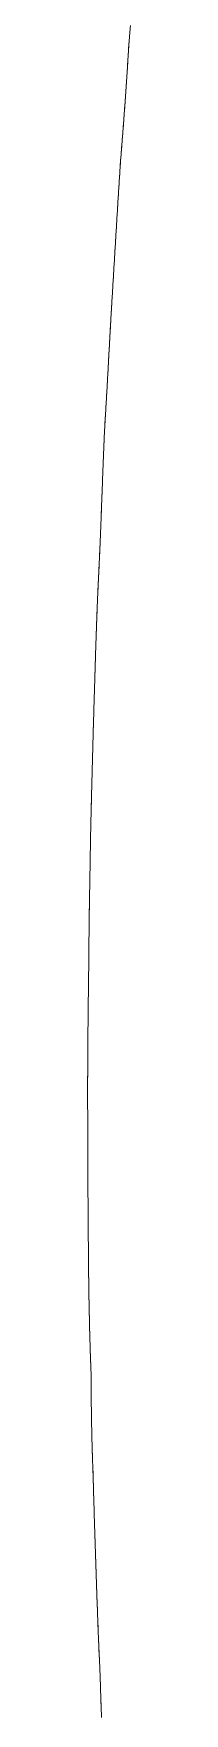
# Model space of a CAD drawing. Header units: millimetres. Extents: x 8533 to 164433, y 5768 to 115327.
# Drawn here: x 56967.17 to 56968.04, y 107684.41 to 107718.75 of the extents above; entities that cross this region are included whole.
import ezdxf

# ---------------------------------------------------------------- set-up
doc = ezdxf.new("R2010")
doc.units = ezdxf.units.MM
doc.header["$LTSCALE"] = 250
doc.layers.add('06_G-ENP_심볼', color=3, linetype='Continuous')
doc.layers.add('G-ENP', color=1, linetype='Continuous')

# ---------------------------------------------------------------- blocks, each defined once
blk = doc.blocks.new('zw$82BC')
at = {"layer": 'G-ENP', "color": 8, "lineweight": 0}
blk.add_line((15.73230688413521, 91.3821168174556), (15.73239851173112, 91.3837891735256), dxfattribs=at)
for centre, radius, start, end in [((17.50813541560264, 91.32067630408955), 1.776356480209628, 175.2960944346722, 175.3649232331245), ((17.51373273092578, 91.32021899455248), 1.781972445581915, 175.293623364508, 175.3622356364935), ((17.67059392323831, 91.30730859878776), 1.939364032943356, 175.2330382680634, 175.2960933816161), ((17.67728054161837, 91.30675455628386), 1.946073565261928, 175.2307840924756, 175.293622318719), ((14.65096999826751, 91.52704282925623), 1.088421440079778, 356.5079876319678, 356.59690431046), ((14.65162538127949, 91.5270033656115), 1.087764870064314, 356.5112999019654, 356.6002686363141), ((15.82072240254662, 91.457922327424), 0.08337241484772787, 175.6664624536305, 176.8980810016558), ((15.82108709128217, 91.45789473638501), 0.08373776137019695, 175.6116952076618, 176.8493657659263), ((14.59863906492872, 91.53031581157273), 1.140854666293599, 356.2493325558852, 356.3342396138649), ((14.59929278951689, 91.5302734612439), 1.140199571408057, 356.2524961014214, 356.337451541442), ((14.61606829134134, 91.52919924140184), 1.123389711032174, 356.3342361228761, 356.4204474184317), ((14.61672287640819, 91.52915781708589), 1.122733816602576, 356.3374480470814, 356.4237089138722), ((14.63351460653588, 91.52810793248761), 1.105909297163759, 356.4204438223372, 356.5079913405736), ((14.63416968532307, 91.52806747440525), 1.105252970271116, 356.423705310623, 356.511303619719), ((14.56386248972036, 91.53262092714067), 1.175707562701704, 356.0833146522447, 356.1657053997407), ((14.56451393168818, 91.53257681384434), 1.175054628901832, 356.0863848389072, 356.1688217171853), ((14.58123442285491, 91.53145670692714), 1.15829666181933, 356.1657021109644, 356.2493359506237), ((14.58188709799136, 91.53141346031083), 1.157642555537755, 356.1688184185936, 356.2524994938955), ((14.51202594098602, 91.53624304229254), 1.227670540516434, 355.8433217742388, 355.9221555298344), ((14.51267127008522, 91.53619660581398), 1.227023542891433, 355.846259978132, 355.9251366990713), ((14.52924982222807, 91.53501517740324), 1.210402948408068, 355.9221525087698, 356.0021440312919), ((14.52989764548671, 91.53496946413878), 1.209753514340189, 355.9251336684977, 356.0051691905198), ((14.54653162717212, 91.53380743060507), 1.193078992899984, 356.002140923416, 356.0833178510165), ((14.54718121029687, 91.53376251147222), 1.192427858586843, 356.0051660752574, 356.0863880385629), ((14.47778547141611, 91.53875464118471), 1.262003009511794, 355.6890267484114, 355.7656247482027), ((14.47842520253978, 91.53870686244466), 1.26136149672361, 355.691881981389, 355.7685209873165), ((14.4948680819664, 91.53748993021571), 1.244873646504263, 355.7656218948664, 355.8433247146145), ((14.49551094359488, 91.5374427883147), 1.244229058753425, 355.7685181223632, 355.8462629245237), ((14.42707868587696, 91.54264353771231), 1.312858732584702, 355.4656192832586, 355.5390524487276), ((14.42770736990271, 91.54259410012907), 1.312228107795799, 355.468357053168, 355.5418284757035), ((14.44388182675193, 91.54133268503762), 1.296004537914109, 355.5390498062717, 355.6135136688278), ((14.4445144186554, 91.54128376178966), 1.295370057068144, 355.5418258344292, 355.6163288385079), ((14.46078693836655, 91.54003597908343), 1.279049767345597, 355.6135109553573, 355.6890295278265), ((14.46142338649572, 91.53998759568822), 1.27841148283606, 355.6163261251088, 355.6918847653547), ((14.37737978348231, 91.54664737778575), 1.362718678899953, 355.2512804420314, 355.3217595323947), ((14.37799418274206, 91.54659673362454), 1.362102195945159, 355.253908557966, 355.3244233674172), ((14.39381815214695, 91.54530224037774), 1.346225366346087, 355.3217570883328, 355.3931984802549), ((14.394437751784, 91.54525194026536), 1.345603728379616, 355.3244209227683, 355.3958988614294), ((14.41038746016592, 91.54396718408515), 1.329602359893449, 355.393195978092, 355.4656218510648), ((14.4110120166484, 91.543917270934), 1.328975812153627, 355.395896351681, 355.4683596279854), ((18.81298863626206, 91.23315530626229), 3.084110233151566, 176.3070899254127, 176.3467756504466), ((18.80359234857032, 91.2337586237989), 3.074694596641837, 176.30553646012, 176.3453453349195), ((15.84577529790432, 91.42529984234517), 0.1106840227070771, 175.5781820869731, 176.6336508920403), ((15.84527130320824, 91.42533940935942), 0.1101781380101552, 175.5457952160623, 176.5970824895702), ((19.42329804613281, 91.19440250333042), 3.69564877883668, 176.3831701678028, 176.4162301546727), ((19.40945559793359, 91.19527361917096), 3.681778947921857, 176.3818642250809, 176.4150496228849), ((19.08863458343303, 91.21555625390857), 3.360317428632684, 176.3467791884599, 176.3831670459938), ((19.07732521766339, 91.2162748551072), 3.348985255960508, 176.3453488844499, 176.3818610911306), ((20.36154305679538, 91.13591321402572), 4.635715135829114, 176.4459410391759, 176.4722705230651), ((20.33937005956359, 91.13728544996775), 4.613499717106852, 176.444886851027, 176.4713434268558), ((19.83730557328632, 91.1684732895738), 4.110467482206902, 176.4162328560612, 176.445938767358), ((19.82001152653824, 91.16955208752933), 4.093139820760322, 176.4150523340533, 176.4448845645827), ((21.97257786029662, 91.03696838894291), 6.249785555126196, 176.4952083750909, 176.5147336405043), ((21.93187500811747, 91.03945459879873), 6.209006842557117, 176.4944090179626, 176.5140624607238), ((21.04532644908137, 91.09375922182846), 5.32079665406195, 176.4722723569323, 176.4952069870507), ((21.01594194914669, 91.09556504680717), 5.291356718113587, 176.4713452759715, 176.4944076091342), ((25.3464091364191, 90.83206483734978), 9.629833359593924, 176.5308404664146, 176.5435194225541), ((25.24966990168095, 90.83791905892855), 9.532917151406947, 176.5302978256698, 176.5431054577456), ((23.29859008637125, 90.9562083873065), 7.578254825212524, 176.5147345876152, 176.5308399624489), ((23.23863400864282, 90.95985184205125), 7.518188145637723, 176.5140634241058, 176.530297306766), ((36.69362269129029, 90.1479501285819), 20.99765061361366, 176.5527690945679, 176.5585915782009), ((36.24011123612873, 90.17524660144977), 20.54331842543792, 176.5524838597559, 176.5584349216897), ((28.91715602578877, 90.61639082179613), 13.2070877018135, 176.5435194812552, 176.5527694779087), ((28.73591866603768, 90.6273234743091), 13.02552090036559, 176.5431055291391, 176.5524842319079), ((-105.0733236736718, 98.66606681882047), 121.0249721777743, 356.559977579007, 356.5609898942174), ((-122.5323003925517, 99.71539957831675), 138.5154543696294, 356.5600771230193, 356.5609615710899), ((66.62321634719457, 88.34809609545897), 50.98131368115921, 176.5585907602225, 176.5609911517218), ((64.03934053991419, 88.5034284420343), 48.39277310308995, 176.5584341179078, 176.5609628076024), ((-0.002224535264858218, 92.34910865378635), 15.76415401039502, 356.5477679309508, 356.555562009651), ((-0.2610490885851249, 92.36470412522539), 16.02344799032721, 356.5481214116477, 356.5557888990743), ((-12.02365589329212, 93.07266928265398), 27.80734095901501, 356.5555641251507, 356.5599758882805), ((-12.84692052718724, 93.1221879705555), 28.63209350223502, 356.5557909981424, 356.5600754497548), ((7.239790539525146, 91.91173652449135), 8.508943663648763, 356.5221147827293, 356.5366069929951), ((7.166682648243196, 91.91617004067695), 8.582185863268425, 356.5227187922965, 356.5370862453088), ((4.720330452647445, 92.06421706411328), 11.03301367938383, 356.5366099329431, 356.5477653971188), ((4.595543994975074, 92.07175664790697), 11.15802769977136, 356.5370891701317, 356.5481188997979), ((17.79227826063369, 91.27430006282219), 2.062783439349453, 176.7252415117335, 176.7715909089548), ((17.77667192654464, 91.27518692638364), 2.047151927034056, 176.7233193865699, 176.7700206346186), ((17.44278386678776, 91.29429751229299), 1.712717403700457, 176.6694958114075, 176.7252484040951), ((17.43190438395352, 91.29492552049231), 1.701819810772552, 176.6672195593829, 176.7233263212635), ((16.41860866025736, 91.35411197371775), 0.6867970803472285, 176.540438108857, 176.6873011639106), ((16.43961404323575, 91.35286598022105), 0.7078393486707493, 176.5358216579414, 176.6798042819141), ((19.18527978541478, 91.19628932638346), 3.457967697238745, 176.8085836479071, 176.8362877697637), ((19.14230709966905, 91.19867538579672), 3.414928819892402, 176.8073631752243, 176.8354155839478), ((18.31526700244389, 91.24480005892553), 2.586603517515647, 176.7715851290359, 176.8085883344178), ((18.2909797384731, 91.24616243977329), 2.562278072976561, 176.7700148070203, 176.8073679040102), ((299.2615773888309, 75.84855350062656), 283.954466106292, 176.8637517982824, 176.8640897452171), ((26.13403330530515, 90.8138895106236), 10.41723533403497, 176.854724011115, 176.8639323075292), ((25.75696462055164, 90.83458042414588), 10.03959938949835, 176.854198815979, 176.863753306218), ((20.92304954301694, 91.10023658742165), 5.198390019291207, 176.8362841575173, 176.8547265510636), ((20.82705059371791, 91.10552786619729), 5.102245358407759, 176.8354119358683, 176.8542013882758), ((10.53011637979013, 91.66630416899812), 5.209946937488706, 356.8362839363156, 356.8547079753536), ((10.43061039655653, 91.67178755832947), 5.309603889950513, 356.8371418451015, 356.8552201042932), ((5.332273073125307, 91.95193051712556), 10.41563204623135, 356.8547073200576, 356.8639226750113), ((4.927144297468558, 91.97415881208099), 10.82137016573781, 356.855219500659, 356.8640892881868), ((13.65726210021752, 91.49244469323389), 2.077971655124272, 356.7256141039888, 356.7717661034342), ((13.64143122645858, 91.49334375898928), 2.093828037742352, 356.7275140460191, 356.7733174909597), ((13.13464492097496, 91.52192204852128), 2.601419484916447, 356.7717622722275, 356.8086450756703), ((13.10992026434793, 91.52330831293352), 2.626182973228846, 356.7733136972363, 356.8098492378949), ((12.26546630843048, 91.57038529033719), 3.471948144015108, 356.8086423085389, 356.8362856434297), ((12.22145523193338, 91.57282818317026), 3.516026965944218, 356.8098465088648, 356.8371435054565), ((14.43894383229515, 91.4471006462133), 1.294975597777445, 356.5340760720463, 356.6079557492752), ((14.256827320271, 91.45789957043081), 1.477411998799808, 356.6053464304864, 356.6701644703716), ((14.2487191991482, 91.45837574802664), 1.485534090048874, 356.6079487162017, 356.6724145370856), ((14.00656917544337, 91.4724602988199), 1.728093377972178, 356.6701584834337, 356.7256190097976), ((13.99555840622368, 91.47309538281081), 1.739122446883935, 356.6724085971424, 356.7275189069427), ((14.71037966117588, 91.4304774896708), 1.023031156168711, 356.3541352206473, 356.4474176025141), ((14.70636440815913, 91.43072993098133), 1.027054336483693, 356.3578098170144, 356.4507317198443), ((14.59222826427408, 91.43781296759909), 1.141410047134307, 356.4474083155974, 356.5311273932139), ((14.58729123233407, 91.43811572249047), 1.146356352884341, 356.4507224735523, 356.5340842022093), ((14.44517022314353, 91.44672741753948), 1.288738031166122, 356.5311192245047, 356.6053535048057), ((16.88363474170451, 91.31200477327366), 1.153537311079353, 177.4471157901797, 177.5526122511974), ((16.87724060184412, 91.31228418499961), 1.147137070158463, 177.442852988367, 177.5489339901738), ((15.83819753228944, 91.35926086218456), 0.1070347410622228, 176.6992879624019, 177.7917734030139), ((15.83807243215797, 91.35927211752721), 0.1069088411768871, 176.6679698825991, 177.7525171887029), ((17.36577742463142, 91.29184048209527), 1.636101612267117, 177.6425616507881, 177.7170742349338), ((17.35313052150009, 91.29235320644779), 1.623444320994845, 177.6394647355826, 177.7145561226044), ((17.08386517263121, 91.30344651358172), 1.353950557343252, 177.5526031005221, 177.6425694589652), ((17.07513362206136, 91.30381310124892), 1.345211315608394, 177.5489247914866, 177.6394725983899), ((18.51652426596486, 91.24671265243768), 2.787733126019297, 177.7761857068118, 177.8199713614679), ((18.48037332687348, 91.24810316594443), 2.751555455273953, 177.7742440952308, 177.8186046211308), ((17.79273555607377, 91.2748192770145), 2.063398894527447, 177.7170677694312, 177.7761908197849), ((17.77277365899785, 91.27560514652578), 2.043421535091105, 177.7145496053816, 177.7742492609223), ((24.96491447487411, 91.0037055517401), 9.240700704841744, 177.8484534564782, 177.8616722568213), ((24.58135070550516, 91.01807310419213), 8.856867940405088, 177.8476602033174, 177.8614517509864), ((20.01420150189979, 91.18970021727262), 4.28649512206838, 177.8199675932844, 177.84845588437), ((19.92960348604147, 91.19290034949364), 4.20183660221967, 177.8186008001134, 177.8476626757531), ((8.667309729841193, 91.61034626802672), 7.068190390336579, 357.8423513601322, 357.8596364835653), ((8.425360268392538, 91.61942400883379), 7.310310085620009, 357.8432756136814, 357.859988269614), ((-44.26323502256427, 93.58856094216588), 60.03568892560227, 357.8596362095536, 357.8616711800393), ((-67.74236637945388, 94.46563166524976), 83.53119620435056, 357.8599880501259, 357.8614506222788), ((13.17841354119351, 91.43970420773405), 2.553860141802677, 357.7619890763322, 357.8098121511879), ((13.14738169784853, 91.44090349245505), 2.584915149933128, 357.764060245188, 357.8113093045445), ((11.97937527126233, 91.4855611637488), 3.753774985937345, 357.8098091894569, 357.8423529779297), ((11.91212190242943, 91.4881134017673), 3.821076764656761, 357.8113063996636, 357.8432771835309), ((14.17683114394994, 91.40026717812799), 1.554663827615884, 357.620372339913, 357.698863987808), ((14.16528824345723, 91.40073864111787), 1.566216351515239, 357.6235961762965, 357.7015105007324), ((13.79802795969404, 91.41548919837328), 1.933772733212541, 357.6988583624449, 357.7619933765144), ((13.7802229453484, 91.41619448347643), 1.951591709926638, 357.7015049187084, 357.7640644868889), ((14.75193078147068, 91.37559037936825), 0.9790344535341111, 357.2971277930237, 357.4214911993541), ((14.61707908641581, 91.38166894547874), 1.114023075875184, 357.4170957777119, 357.5264826049095), ((14.61108689672291, 91.38193331186363), 1.120021093551651, 357.4214816637111, 357.5302860354096), ((14.43260333075428, 91.38963809146742), 1.298670880396894, 357.5264743330268, 357.620379292871), ((14.42451020869477, 91.38998080537726), 1.306771254642355, 357.5302778051648, 357.6236030844655), ((16.56852759433231, 91.28536585566246), 0.8398019198982055, 177.1431280829443, 177.2610128441929), ((16.65573946033682, 91.28110155604514), 0.9271179466804973, 177.1436290337208, 177.2514974681688), ((14.86579091237833, 91.37021032127956), 0.8650472837454678, 357.1515636015067, 357.2921671358778), ((14.86211893044545, 91.3703883378318), 0.8687235773223224, 357.1571244668639, 357.2971386217328), ((14.75654961230028, 91.375377163049), 0.9744107049455402, 357.2921562567325, 357.4171053547544), ((16.60285118539265, 91.28394495465562), 0.8741543247408972, 177.3838324958402, 177.4921031405415), ((16.60079557368688, 91.28403700730854), 0.8720966532621723, 177.3796348323003, 177.4881635275548), ((16.55129169899972, 91.28630081081434), 0.8225410445182115, 177.2686925451488, 177.3838307239035), ((16.54947851269647, 91.28638555394332), 0.8207258792755054, 177.2642374368597, 177.3796330558504), ((16.80722015664453, 91.27538137896926), 1.078702831947569, 177.6879846021003, 177.7755604069359), ((16.80405752585092, 91.27550673738483), 1.075537717997746, 177.6845628149824, 177.7723983603505), ((16.728977802655, 91.27854032289508), 1.000396734582437, 177.5934939603773, 177.6879829820023), ((16.72626672619192, 91.27865210353599), 0.997683354986931, 177.5898129842316, 177.6845611907846), ((16.66155194593604, 91.28137394617977), 0.9329113615360796, 177.4921048618074, 177.5934922899107), ((16.65920232218998, 91.2814748525376), 0.9305595723456811, 177.4881652519649, 177.5898113099053), ((17.00850004048478, 91.2677172884899), 1.280128624400583, 177.8562117131883, 177.92991819596), ((17.0040182902123, 91.26788227808294), 1.275643838531546, 177.8533099436021, 177.9272772231349), ((16.89909706922988, 91.27181260767361), 1.170649029230317, 177.7755619898656, 177.8562101657542), ((16.89536062287142, 91.27195520849551), 1.16690986300356, 177.7723999468236, 177.8533083876177), ((17.51189904300357, 91.25017108169442), 1.78383352374273, 178.0564557783231, 178.1092557276005), ((17.50312495328247, 91.25046492810287), 1.775054515218242, 178.0543379251899, 178.1074001753227), ((17.30460368712615, 91.25720545662068), 1.576418849722421, 177.9966722265626, 178.0564543232235), ((17.29776876428254, 91.25744109841884), 1.569579866385635, 177.9942925610893, 178.0543364692703), ((17.14095871226296, 91.26292954456966), 1.412673794893796, 177.9299197087119, 177.9966707387616), ((17.13548509289468, 91.2631243179398), 1.407196711522707, 177.9272787383148, 177.9942910721734), ((18.68637129971559, 91.21248476702868), 2.958910461885966, 178.1938615602293, 178.2256378180065), ((18.66209069676417, 91.21324393225382), 2.934617993993804, 178.1925320584104, 178.2245720448079), ((18.15259168120146, 91.22931665232664), 2.42486552603904, 178.1550633483759, 178.1938601744337), ((18.13630819513186, 91.2298358533393), 2.408573764990154, 178.1534705787639, 178.1925306737949), ((17.7829757268852, 91.24122243168244), 2.055057871619705, 178.1092571564943, 178.1550619412633), ((17.77130371592888, 91.24160324855), 2.043379650267179, 178.1074016050543, 178.1534691743286), ((21.03298469557764, 91.14044267791655), 5.306629509875953, 178.2503837681398, 178.2680816855129), ((20.95494304581975, 91.1428149303589), 5.228551813768353, 178.2495821937222, 178.2675447739541), ((19.52484485506717, 91.18651031693724), 3.797786242369301, 178.2256391846984, 178.2503824174158), ((19.48482156619646, 91.1877418456682), 3.75774401103917, 178.2245734159714, 178.2495808441497), ((0.8484374591735815, 91.74736744233923), 14.88704063235644, 358.2605445893086, 358.2685282113004), ((2.591388322433616, 91.69458955703584), 13.14329086388654, 358.2602290346242, 358.2691885152382), ((41.98729627494153, 90.51009271140316), 26.27042012513639, 178.2787248008389, 178.2822957726852), ((40.1702934526249, 90.56464083986606), 24.45259869455575, 178.2784529994845, 178.2822895199384), ((24.54612612833127, 91.03421642443101), 8.821376548207324, 178.2680830249789, 178.2787234770175), ((24.33196410592014, 91.04067285308906), 8.607117225938232, 178.2675461101618, 178.2784516676303), ((20.5472583577867, 91.15029087942838), 4.820827075673675, 178.2997059493925, 178.3252497218995), ((20.54431467092031, 91.15037762912004), 4.817882110863536, 178.2987394986407, 178.3242981549249), ((20.46798245245823, 91.15264430112256), 4.741516245648362, 178.2737592560008, 178.2997078884474), ((20.4649748931583, 91.15273428610578), 4.738507340517807, 178.2727772757161, 178.2987414366384), ((20.70021956309894, 91.14585142179033), 4.973852695236793, 178.3504020780402, 178.3751869769285), ((20.69742280594041, 91.14593138258704), 4.971054795272377, 178.3494647565879, 178.3742632913128), ((20.62471533016027, 91.14802601396372), 4.898317153650327, 178.325247846626, 178.3504038946905), ((20.62184442994881, 91.14810934706713), 4.895445044269056, 178.3242962818138, 178.3494665699926), ((20.84479760979254, 91.14178038941691), 5.11848804997581, 178.399613356463, 178.4237037769145), ((20.84217007744333, 91.14185326869875), 5.115859507122003, 178.398702712787, 178.4228055881752), ((20.77362621298182, 91.14376901802763), 5.047288876050059, 178.3751852176486, 178.3996150680722), ((20.77091054985495, 91.14384549279754), 5.044572136368391, 178.3742615306046, 178.3987044220607), ((20.97985967298122, 91.13809089136902), 5.253600499784048, 178.447466676074, 178.4709234238226), ((20.97741903379604, 91.13815655989254), 5.251158977327785, 178.4465803870702, 178.470048488788), ((20.91358874461197, 91.13988720963664), 5.187305230675143, 178.4237021120766, 178.4474683028974), ((20.91105229505662, 91.13995650229117), 5.184767834819793, 178.4228039277674, 178.4465820144705), ((21.10426235328386, 91.13479441660422), 5.378046850651989, 178.4940820219112, 178.5169628167601), ((21.10203410669978, 91.13485256699886), 5.375817845438402, 178.4932179021439, 178.5161089855083), ((21.0434662854927, 91.13639284476466), 5.317229773844276, 178.4709218397235, 178.4940835650539), ((21.04112839332238, 91.1364547967637), 5.314891060998319, 178.4700469012641, 178.4932194449061), ((21.21685144275479, 91.1319008570731), 5.490673118670642, 178.5395734582781, 178.5619334376741), ((21.21485474927751, 91.1319513871104), 5.488675785930151, 178.538729411556, 178.5610986690826), ((21.1621042733794, 91.13329676489366), 5.435908156210691, 178.5169613011284, 178.5395749455863), ((21.15998784292965, 91.13335115629872), 5.433791026971504, 178.5161074704257, 178.538730898484), ((21.3164836248426, 91.1294179721209), 5.590336235190595, 178.5840500967717, 178.6059422377952), ((21.31473758184303, 91.12946080951912), 5.588589666794628, 178.5832241091385, 178.6051245630157), ((21.26835726254599, 91.13060769991131), 5.542195169559437, 178.5619319778746, 178.5840515374674), ((21.26648576742572, 91.13065433434701), 5.540323093516019, 178.5610972100528, 178.5832255511089), ((21.4020331907915, 91.1273512846318), 5.67591076231364, 178.6276169483678, 178.6490924896074), ((21.40056185966513, 91.12738626793788), 5.674439015361997, 178.6268070891977, 178.6482899940421), ((21.36108531123303, 91.12833241881265), 5.634951130179068, 178.6059408143416, 178.6276183538741), ((21.35947995320898, 91.12837119381146), 5.633345303957077, 178.6051231408863, 178.6268084927787), ((15.87724354166609, 91.25626391548002), 0.149618978420172, 178.9359354148792, 179.5739126559086), ((15.87778713651035, 91.25624915279627), 0.1501624079420277, 178.9037955166273, 179.5468492301694), ((21.43917980535231, 91.12647514929506), 5.713067707646085, 178.6490911044733, 178.6703771410043), ((21.43785503033514, 91.12650615342255), 5.711742569886469, 178.6482886041358, 178.6695815322766), ((14.38209415009625, 91.27493440854249), 1.345650371388939, 359.04731900796, 359.1157111930681), ((14.39533981804387, 91.27472235196126), 1.332403006882841, 359.0495593387726, 359.1186302666032), ((14.66419518992258, 91.27058025804575), 1.063515731017265, 359.1157072875385, 359.202199920528), ((14.67251172825293, 91.27045840679017), 1.055198300866955, 359.118626342725, 359.2057990564035), ((14.84900142808779, 91.26800687136779), 0.8786915767956229, 359.2021956359368, 359.3068256029123), ((14.85470536113583, 91.26793284788135), 0.8729871642401233, 359.2057947533464, 359.3111062445629), ((9.273329433040502, 91.36598044597343), 6.455226820798854, 358.9504407272859, 358.9647158788439), ((9.565087905301098, 91.3606730634994), 6.163420079985933, 358.9506513582014, 358.965602158131), ((12.8750323616779, 91.30089390227471), 2.852935849163429, 358.9647132663212, 358.9970005602648), ((12.93361811121635, 91.2998523250152), 2.794340842212919, 358.9655995230975, 358.9985633507401), ((13.8982151624913, 91.28298069763832), 1.829596254121524, 358.9969975019351, 359.047322503037), ((13.92254743645641, 91.28256579187297), 1.805260443788295, 358.9985602828835, 359.0495628401432), ((19.97831996136496, 91.16852854826834), 4.251584411324219, 178.954160064112, 178.9758485919822), ((20.11467868723237, 91.16606411473356), 4.387965404640507, 178.9536958211319, 178.9747100212761), ((40.53370764253567, 90.7932814330598), 24.8103969529255, 178.9504428950565, 178.9541583409216), ((46.03962177153569, 90.6925834316811), 30.31723184011056, 178.9506535448758, 178.95369407757), ((16.94872819606839, 91.22154080312788), 1.221528369126183, 179.0730973957631, 179.1486397626662), ((16.95970574434001, 91.22137016494048), 1.232507242755445, 179.0706113798997, 179.1454803064946), ((17.32890864335486, 91.21538988407752), 1.601758570851605, 179.0154988365408, 179.0730969523777), ((17.34784597249883, 91.21507361965507), 1.620698539924374, 179.0136864063135, 179.0706109371833), ((18.05341187309348, 91.2029396395464), 2.326368768468662, 178.9758498741244, 179.0154979825471), ((18.09360643507445, 91.20223448235316), 2.366569514683163, 178.9747113176275, 179.01368554763), ((16.44079036486262, 91.22841880850154), 0.7135434682032396, 179.3535512317458, 179.4829269206793), ((16.44452312595304, 91.22838074782834), 0.7172764225414163, 179.3490448370709, 179.477746771565), ((16.55562698071931, 91.22712310032534), 0.8283873936024058, 179.2421239872679, 179.353551870414), ((16.56066048709182, 91.22706122757427), 0.833421279448607, 179.2382911170798, 179.349045468495), ((16.71447865251095, 91.22502178341273), 0.9872529630746588, 179.148639816433, 179.2421242941007), ((16.72163551341738, 91.22492105200251), 0.9944105320463402, 179.1454803632948, 179.238291422767), ((16.28580773366862, 91.22964242747275), 0.558555880514593, 179.6302555289189, 179.7955508558082), ((16.28809544542942, 91.22963084026873), 0.5608436208305508, 179.6244013246918, 179.7890221696965), ((16.35388279060903, 91.22920312817138), 0.626632354874807, 179.4829259948663, 179.6302566929241), ((16.35676145749819, 91.22918071093903), 0.6295111082598541, 179.4777458596737, 179.624402471263), ((20.30358507544976, 91.161360019651), 4.576845462078581, 179.1670943552386, 179.1945401723048), ((20.32009587541656, 91.16112379303382), 4.593357951696126, 179.1661153826882, 179.1934625755193), ((15.57691543097771, 91.23100377117987), 0.1503399973490618, 358.8136249745631, 359.6266309833127), ((15.57730420729997, 91.23100770928352), 0.1499508951121232, 358.8404870219815, 359.6472683447978), ((16.23103410343585, 91.22983786582188), 0.5037819016101267, 179.7955495123906, 179.9788210794609), ((16.23289598713622, 91.22983408800627), 0.5056437883534418, 179.7890208307743, 179.9716174636644), ((19.56705253598018, 91.17153822809001), 3.840242574005621, 179.2246142633062, 179.2573204111561), ((19.57870197044168, 91.17138376697005), 3.851893032273078, 179.2234379527869, 179.2560452821501), ((19.90334638571098, 91.16698689661268), 4.176567220716237, 179.1945399035544, 179.2246145720013), ((19.91710962833766, 91.16679687846175), 4.190331774837878, 179.1934623111345, 179.223438259148), ((19.03325979424837, 91.17830520323736), 3.30640691573912, 179.2926602673904, 179.3306386786779), ((19.04192355636401, 91.17820100419311), 3.315071304274851, 179.291286203938, 179.3291655413954), ((19.28045982192363, 91.17525328754914), 3.553625782074163, 179.2573200586076, 179.2926606604209), ((19.29044958981758, 91.17512675666262), 3.563616351101463, 179.2560449289437, 179.291286597721), ((18.6283357184666, 91.18290157438452), 2.901456728313091, 179.3712576967294, 179.4145231945232), ((18.63503351103829, 91.18283050671783), 2.908154897751297, 179.3696853418458, 179.412851478038), ((18.81781357926668, 91.18082225748964), 3.090945997909365, 179.3306382455729, 179.3712581646827), ((18.82539946959686, 91.18073621927215), 3.098532375982882, 179.329165111574, 179.3696858140275), ((18.31574916224316, 91.1859820768268), 2.588854969744344, 179.4586663870405, 179.5071369895337), ((18.46036594636998, 91.18461800882386), 2.733478186572171, 179.4145226899038, 179.4604382105935), ((18.46632557676777, 91.18455940676557), 2.739438104926072, 179.4128509648482, 179.4586669381692), ((18.05834736020547, 91.18808725165206), 2.331444533647802, 179.5582661246056, 179.6120617278145), ((18.17569836001867, 91.1871845834221), 2.448799004785971, 179.509007404015, 179.5602376894833), ((18.18050716809604, 91.18714544305914), 2.45360797198879, 179.5071364004768, 179.5582667510361), ((18.31041213624515, 91.1860301603175), 2.583517727307846, 179.4604376620148, 179.5090079900827), ((17.94347559900514, 91.18886298444448), 2.216570152863539, 179.6141321448044, 179.6706992188037), ((17.94744005640293, 91.1888381684347), 2.220534687769522, 179.6120610600227, 179.6685277590854), ((18.05399151664194, 91.188118712743), 2.327088576628396, 179.5602370595012, 179.6141328140941), ((17.75029712560594, 91.18987771189347), 2.023388988634293, 179.7299423676054, 179.7918710691408), ((17.75362376394067, 91.18986376249529), 2.026715656054144, 179.7276703000653, 179.7894981338598), ((17.84265710238954, 91.1894424071433), 2.115749991236442, 179.670698509818, 179.7299431126654), ((17.84628122509197, 91.18942338116784), 2.11937416371912, 179.6685270518729, 179.7276710442271), ((17.58697249736561, 91.19038253624353), 1.860063554281012, 179.8564891666015, 179.9238071413268), ((17.58980542387424, 91.19037704235842), 1.862896485954267, 179.8540151014594, 179.921231667309), ((17.66535992143601, 91.19018622394526), 1.938451224171691, 179.7918702805013, 179.85648999299), ((17.66842460201947, 91.19017675478415), 1.941515919222082, 179.789497347833, 179.8540159280736), ((17.51439348974641, 91.19047902616018), 1.787484482522664, 179.9238062795912, 179.9938301180301), ((15.84969605132763, 91.19143924894712), 0.1227894338950304, 180.3582428067301, 181.1011136011356), ((17.51702051271663, 91.19047707784262), 1.79011150605238, 179.9212308077767, 179.9911529436543), ((15.84998140738271, 91.19143163400526), 0.1230742476956598, 180.3157038898805, 181.0681311823872), ((15.21519530302318, 91.18251075583703), 0.5117761459551525, 0.5696101683429774, 0.7419014238429321), ((15.21263172395108, 91.18248155861545), 0.5143398903292821, 0.5635879977560555, 0.7350225666044419), ((15.13707798196732, 91.18173401605122), 0.5898973285731417, 0.4201080102882156, 0.5696203816834786), ((15.13368836584279, 91.18170490505014), 0.5932870687471773, 0.4149390152869349, 0.563598122730902), ((15.03143509063428, 91.18095930318054), 0.6955430604757424, 0.2933003393892231, 0.4201160003524345), ((15.02673810409506, 91.18093025571159), 0.700240135881815, 0.2889818108937233, 0.4149469060258184), ((14.88036748069528, 91.18018588863299), 0.8466126502107487, 0.1891253138482404, 0.293306033879678), ((14.87341907352403, 91.18015687286288), 0.8535611170170062, 0.1856553285802789, 0.2889874183593334), ((14.64614735155716, 91.17941269490257), 1.080834055556274, 0.1075420183598377, 0.1891286641912434), ((14.63481427669628, 91.1793836574384), 1.092167166670622, 0.1049194650562275, 0.1856586004836759), ((14.23324871149602, 91.17863767364588), 1.493733422984121, 0.04853090570803849, 0.1075429835658919), ((14.21151808225467, 91.17860849740129), 1.515464070866561, 0.0467554695929496, 0.1049203483817108), ((13.30897753525308, 91.17785485553185), 2.418004930733763, 0.01209417077576392, 0.04852943591278784), ((13.25143777728563, 91.17782510316619), 2.475544695447657, 0.01116636736768507, 0.04675392161016079), ((9.363133541891287, 91.1770223915268), 6.363849011908929, 359.9982560691678, 0.01209023640643175), ((8.947219387516569, 91.17698673047533), 6.779763166865458, 359.9981772401311, 0.011162345467413), ((25.70727187376157, 91.17652379960941), 9.98028932756637, 179.9982496399168, 180.0070632090108), ((24.82790406068706, 91.1764804798234), 9.100921514374235, 179.9981707187019, 180.0078355436156), ((18.51383327326688, 91.17563658395795), 2.786850672358554, 180.0070542556232, 180.0385847933907), ((18.44020370936882, 91.17560649485358), 2.713221103265407, 180.0078264971335, 180.0402113257782), ((17.34211429327327, 91.17484718697426), 1.615131426453298, 180.03857329344, 180.0929127603665), ((17.31692656361601, 91.17481783486477), 1.589943680651145, 180.0401997416175, 180.0953973821456), ((16.86135886995824, 91.17406729904769), 1.134375370566443, 180.0928987138106, 180.1701619296272), ((16.84876764327596, 91.17403807339724), 1.121784110929609, 180.0953832400346, 180.1735094230339), ((16.59926483124009, 91.17328865472774), 0.872280175229928, 180.1701453355113, 180.2704701489718), ((16.59172538857287, 91.17325941516287), 0.8647406768345385, 180.1734927234612, 180.2746861076374), ((16.43410995875702, 91.17250878327741), 0.7071234614569555, 180.2704509900238, 180.3939981763811), ((16.42909000871551, 91.17247947044234), 0.7021034268115258, 180.2746668528381, 180.3990890894227), ((16.32038189313251, 91.17172648766518), 0.5933927052954618, 180.3939764709504, 180.5409297431665), ((16.31679724938034, 91.17169706730755), 0.5898079418011094, 180.3990672902183, 180.5469029528225), ((16.23720771817428, 91.17094100071665), 0.5102148213978974, 180.5409055090926, 180.7114714141025), ((16.23451772846256, 91.17091144880038), 0.5075246703613099, 180.5468786297471, 180.7183351120577), ((16.17366824479002, 91.17015174913735), 0.4466704463835517, 180.7114446809998, 180.90585236625), ((16.17157335185256, 91.17012204596847), 0.4445753438867548, 180.7183082894838, 180.9136156009489), ((15.53376330717369, 91.1610570292238), 0.1933010070526471, 359.9407785526125, 0.602638298993179), ((15.53286799419023, 91.16103862820023), 0.1941967764882976, 359.9208549951508, 0.5885254925949751), ((18.10737910374884, 91.17105199170317), 2.380336724482511, 180.2453932292934, 180.3010833351587), ((18.09525713043361, 91.17099396112638), 2.368214612744304, 180.2473467043716, 180.3033209880886), ((17.82139058689047, 91.16954908365705), 2.09434425865958, 180.3010818459406, 180.364349524802), ((17.81197480846335, 91.16949421029284), 2.084928320817944, 180.3033194933088, 180.3668718519997), ((17.59617913923309, 91.16811687079752), 1.869128257030964, 180.3643479400287, 180.4352070475199), ((17.58865393742123, 91.16806418830345), 1.861602871292114, 180.3668702602166, 180.4380145825912), ((17.41420636925763, 91.16673456676358), 1.687150236992804, 180.4352053689576, 180.5136706075331), ((17.40805358072483, 91.16668345894988), 1.680997236683335, 180.438012896935, 180.516763927788), ((17.26409050947076, 91.1653886580965), 1.53702834375376, 180.5136688409824, 180.5997557542504), ((17.25896601254949, 91.16533871969818), 1.531903603995538, 180.5167621541063, 180.6031354429558), ((17.13812366659631, 91.16406997944404), 1.41105459880207, 180.5997538954951, 180.6934788124632), ((17.13378912165867, 91.16402092612907), 1.40671977679329, 180.6031335937796, 180.6971455031841), ((17.03090007783415, 91.1627720924609), 1.303823155196943, 180.6934768735164, 180.7948568620817), ((17.02718532071738, 91.16272371816643), 1.300108083608993, 180.6971435702634, 180.7988112153656), ((16.93851622640666, 91.16149033861211), 1.211430412529958, 180.7948548510403, 180.9039076850515), ((16.93529696114622, 91.16144249581782), 1.208210792270399, 180.7988092086214, 180.9081503834326), ((16.8580830157298, 91.16022126478663), 1.130987190763625, 180.9039056123366, 181.0206497296511), ((16.85526606660694, 91.16017384191167), 1.12816984297887, 180.9081483096649, 181.0251814768804), ((16.78741644085439, 91.15896225904049), 1.060309401465406, 181.0206475938688, 181.1451020456398), ((16.78493081870808, 91.158915174252), 1.057823333888007, 181.0251793451039, 181.1499235576104), ((16.72483519366257, 91.15771131794259), 0.9977156529459422, 181.1450998528004, 181.2772842105597), ((16.72262542641523, 91.15766450209031), 0.9955053903273742, 181.1499213715202, 181.282396239849), ((16.66902347193827, 91.15646687455416), 0.941890059163422, 181.277281969347, 181.4172162971859), ((16.6670459351359, 91.15642027537052), 0.9399119738916734, 181.2823940009122, 181.4226196097685), ((16.6189371547671, 91.15522769674305), 0.89178841518422, 181.4172140173817, 181.5649187837514), ((16.61715707799233, 91.15518127512013), 0.8900077337039694, 181.4226173293805, 181.5706141497037), ((16.57373698228055, 91.15399280397008), 0.8465713768802959, 181.5649164805851, 181.7204124978188), ((16.57212614704629, 91.15394652647814), 0.8449598775277682, 181.5706118453502, 181.7264007056597), ((16.53274071704136, 91.15276141198711), 0.8055566223427549, 181.7204101752967, 181.8837185297299), ((16.53127613355885, 91.15271525413925), 0.8040913121810811, 181.7263983862935, 181.8900003709524), ((16.49538819460129, 91.15153289572748), 0.7681839025483174, 181.883716193339, 182.0548581475755), ((16.49405082634651, 91.15148683626501), 0.766845741873553, 181.889998043866, 182.0614344229507), ((16.46121519675701, 91.15030675823903), 0.7339889146874435, 182.0548558084186, 182.2338527029372), ((16.45998916163065, 91.15026077895607), 0.7327620181958637, 182.0614320937954, 182.240724219964), ((15.68264658772928, 91.1204912392941), 0.04515358808881946, 359.6708169005462, 1.530417788638862), ((15.68381140791691, 91.12051617270043), 0.04398965237639425, 359.5616498054874, 1.42642146965286), ((17.34230482446328, 91.13077686321105), 1.61453983067091, 180.3742186105056, 180.4235645126405), ((17.33207531176664, 91.13070547908626), 1.604310069226742, 180.3759193905785, 180.4255797596176), ((17.10762224770396, 91.12904187871032), 1.379850840716914, 180.4235628695279, 180.4812940106147), ((17.10012556062794, 91.12898253902432), 1.372353919112653, 180.425578113485, 180.4836242605615), ((16.93208293589892, 91.12756724217377), 1.204305335101189, 180.4812919819516, 180.5474248598093), ((16.92635030676071, 91.12751565322759), 1.198572474157974, 180.4836222244309, 180.5500708229011), ((16.79575746767524, 91.12626465410472), 1.067973643913551, 180.5474224464135, 180.6219770994704), ((16.79123013110002, 91.12621834060792), 1.063446070777215, 180.5500683894446, 180.6249395852909), ((16.68676802846001, 91.12508142060477), 0.9589777820564358, 180.6219742971673, 180.7049742255021), ((16.68310058858511, 91.12503885056361), 0.9553100954441422, 180.6249367694095, 180.7082541706601), ((16.59759478824692, 91.12398411854502), 0.8697977907920741, 180.7049710430136, 180.7964431929542), ((16.59456179199022, 91.12394428593001), 0.8667645333068354, 180.7082509776897, 180.8000416924257), ((16.52324515107098, 91.12295050119224), 0.7954409692287501, 180.7964396289152, 180.8964143867688), ((16.52069398371528, 91.12291272646593), 0.7928895225504232, 180.8000381158373, 180.9003326397843), ((16.46027492102299, 91.12196517717325), 0.732463030744419, 180.8964104533428, 181.0049215668523), ((16.45809804337041, 91.12192897693711), 0.7302858524440179, 180.9003286845421, 181.0091609135658), ((16.40623060210375, 91.12101713546951), 0.6784103972239081, 181.0049172676696, 181.1220018831782), ((16.40435051552505, 91.12098216311716), 0.6765299857324701, 181.009156595097, 181.1265637787171), ((16.35931789177955, 91.12009829257607), 0.6314886894307721, 181.1219972265359, 181.2476957760211), ((16.35767701856891, 91.12006428753244), 0.6298474642314499, 181.1265590975158, 181.2525817949459), ((16.31819361311121, 91.11920256051275), 0.5903546569039348, 181.2476907534792, 181.3820469893158), ((16.31674837401592, 91.11916932433877), 0.5889090360244423, 181.2525767531257, 181.3872588451124), ((16.28183300231156, 91.11832527419688), 0.5539834643333897, 181.3820416076509, 181.5251024714302), ((16.28054986619715, 91.11829265413758), 0.5526999139839622, 181.3872534419233, 181.5306419839356), ((16.249440174611, 91.11746278412409), 0.5215791563549734, 181.525096743538, 181.6769123748241), ((16.24829287310378, 91.11743065963896), 0.5204314055285496, 181.5306362411498, 181.6827814878928), ((16.22038779109683, 91.11661219427361), 0.4925143238086149, 181.6769063030652, 181.8375299958957), ((16.21935547624862, 91.11658046941227), 0.4914815219333832, 181.6827754075766, 181.8437307620048), ((16.19417497080691, 91.11577118376238), 0.4662880155242508, 181.837523590001, 182.0070116529362), ((16.19324075998738, 91.11573977717046), 0.4653532772764888, 181.8437243498086, 182.0135462692818), ((16.17039642966184, 91.11493785330975), 0.4424948766260756, 182.0070049233468, 182.1854167558689), ((16.16954680472959, 91.11490670528536), 0.4416446812716879, 182.0135395316558, 182.1922874813186), ((16.14872145444265, 91.11411065784307), 0.4208041227643635, 182.1854097033699, 182.3728075515238), ((16.14794511747347, 91.11407971248053), 0.4200271696339082, 182.1922804284059, 182.3800167979757), ((15.53176021828752, 91.08975399476458), 0.1966402336399111, 1.283668106973597, 2.021023792535928), ((15.52987503122104, 91.08967719977181), 0.1985272815290158, 1.265369370476239, 2.009086416001803), ((22.04934673861295, 91.27469977093142), 6.323573414833957, 181.6360399216666, 181.6596817913775), ((22.02757320512798, 91.27407320949783), 6.301790868313744, 181.6368880798356, 181.6606114194223), ((21.51643104018736, 91.25925854440436), 5.790434058656663, 181.6596819354588, 181.6854938251973), ((21.49817774843139, 91.2587253853074), 5.772172982212458, 181.660611563649, 181.6865048791821), ((21.06668264368712, 91.24602430939512), 5.340490989890369, 181.6854940268662, 181.7134744106537), ((21.05116719072517, 91.24556381877994), 5.324968705025542, 181.6865050811969, 181.7145668167376), ((20.68217590194088, 91.2345219322628), 4.955812241935616, 181.7134746692197, 181.7436214797954), ((20.66882727057772, 91.23411896509793), 4.94245752974549, 181.7145670749484, 181.7447951615927), ((20.34978644852704, 91.22440357969612), 4.62326881650159, 181.743621797681, 181.7759324627369), ((20.33818795980063, 91.22404710981596), 4.611664851319852, 181.7447954791288, 181.7771872990862), ((20.05969525137478, 91.21540909854457), 4.333038212745925, 181.7759328352336, 181.810404229502), ((20.04952602682751, 91.21509061656576), 4.322864002430699, 181.777187679056, 181.8117401012662), ((19.80439993427832, 91.20733974630969), 4.077615399792827, 181.8104046641857, 181.8470331500352), ((19.79541320385484, 91.20705270991743), 4.068624086716332, 181.811740535885, 181.8484499135271), ((19.57807642498575, 91.20004130323525), 3.851174241586497, 181.8470336445772, 181.885815044577), ((19.57008106989987, 91.19978065867303), 3.843174639340631, 181.8484504032154, 181.8873125288899), ((19.3761295745003, 91.19339212281943), 3.649117957296232, 181.8858155962073, 181.9267452218676), ((19.36897364261962, 91.19315385484396), 3.641958059913702, 181.8873130808227, 181.9283232363497), ((19.19489110323367, 91.18729516550013), 3.467776962605003, 181.9267458347082, 181.969818443188), ((19.18845031101843, 91.18707597782242), 3.461332442014504, 181.9283238503452, 181.9714767876117), ((19.03139007323786, 91.18167185286757), 3.304179259520068, 181.969819113207, 182.0150289615714), ((19.02556491023172, 91.18146911853557), 3.298350569830797, 181.9714774562018, 182.0167674066691), ((18.883201529315, 91.17645811653131), 3.155899026189491, 182.0150296869913, 182.0623704844359), ((18.87790987355159, 91.17626966711958), 3.150604016056955, 182.0167681326297, 182.0641887844316), ((18.74832210601507, 91.17160105435329), 3.020932178842759, 182.0623712710705, 182.1118362056845), ((18.74349563566905, 91.17142508526956), 3.016102501869013, 182.0641895701773, 182.1137340937443), ((18.62508415756572, 91.16705667375714), 2.897610472184907, 182.1118370522738, 182.1634187839279), ((18.62066595047658, 91.16689168522316), 2.893189185745613, 182.1137349408119, 182.1653959746683), ((18.51208654176055, 91.16278803654706), 2.784532258362426, 182.1634196856385, 182.2171103728773), ((18.50802901905111, 91.16263278130515), 2.780471766579283, 182.1653968837854, 182.2191665575107), ((18.40814754565726, 91.15876406226397), 2.68051539780613, 182.2171113317509, 182.2729025733965), ((18.40440915524375, 91.15861743848143), 2.676774133272451, 182.2191675261324, 182.275037433328), ((18.3122580279959, 91.15495820972444), 2.584550382770056, 182.272903594837, 182.3307864969283), ((18.30880385650165, 91.15481929897123), 2.581093419378241, 182.2750384595388, 182.3329996892159), ((15.80330540528833, 91.05348955168779), 0.07354973457682631, 182.8379880892188, 183.7120984629663), ((15.80076559258784, 91.05337967163877), 0.07100855355969445, 182.9299912142959, 183.7881891166973), ((15.5535098538377, 91.0388623177268), 0.17667577866019, 2.859008886815667, 3.201004889618298), ((15.55256092168572, 91.03881219297273), 0.1776260323402536, 2.847100802529462, 3.187309310370199), ((15.52461458555543, 91.03741893655314), 0.2056070744870849, 2.564317619322345, 2.859102087724561), ((15.52336146991134, 91.03735970413288), 0.2068615878789377, 2.554165129396124, 2.847193526750381), ((15.48556073456918, 91.03566954044476), 0.2447000874626004, 2.316044748572341, 2.564397697386021), ((15.4838240138953, 91.03559566891806), 0.2464383771419077, 2.307620884995892, 2.554244720227183), ((15.42964735560788, 91.03340779292358), 0.3006591926074442, 2.113528853906921, 2.31611161623456), ((15.42707197885115, 91.03330835936566), 0.3032364868511863, 2.106811112928086, 2.307687261933996), ((15.34259017443112, 91.03019460393716), 0.3877756513153843, 1.956227688041769, 2.113582459049007), ((15.33836327653786, 91.03004463574331), 0.3920052074563276, 1.951198030553467, 2.106864218522153), ((15.18757109810493, 91.02489940749894), 0.542885138872514, 1.843718474307822, 1.956268018670557), ((15.17935049528496, 91.02462700479362), 0.5511102524007935, 1.840363375819907, 1.951237864388717), ((14.83189507178555, 91.01344974692), 0.8987454069913435, 1.775697991335069, 1.843745529280215), ((14.8093263661727, 91.01273716559808), 0.9213253579830574, 1.774008389114983, 1.840389910533342), ((13.15293569700238, 90.96139852800428), 2.578511435806947, 1.751982580488151, 1.7757117504561), ((12.95887403270929, 90.95542397127457), 2.772665046064032, 1.751953898145054, 1.774021645271951), ((18.70992935185821, 91.13137253023058), 2.98108114292953, 181.7519830521062, 181.7725081335128), ((18.48678731904972, 91.12450568550543), 2.757833478245193, 181.7519538822669, 181.7741402958641), ((16.67315038874627, 91.06834220678348), 0.9433271425042222, 181.7724953251198, 181.8373300961269), ((16.64950982558811, 91.0675967391129), 0.9196748299887718, 181.774126994654, 181.8406275297965), ((16.28899210847449, 91.05601874766961), 0.5589712502041249, 181.8373040115917, 181.9466234805741), ((16.2805399830935, 91.0557392441151), 0.5505145059315146, 181.8406009388951, 181.9515950776922), ((16.12612901396501, 91.05048307359101), 0.3960141047929644, 181.9465841171915, 182.1006828512507), ((16.12181773144211, 91.05033052036009), 0.3917001254056918, 181.9515552040681, 182.1073419805535), ((16.03584363817795, 91.04717110062762), 0.3056680022437169, 182.100630204498, 182.2999223212698), ((16.03322853239327, 91.04707045328217), 0.3030509617018934, 182.1072888283593, 182.3082868699734), ((15.97829554905179, 91.04485952314229), 0.2480735063917113, 182.2998564096538, 182.5448754612706), ((15.97653707761653, 91.04478499078999), 0.2463134574970144, 182.308220462114, 182.5549677584264), ((15.93830079155181, 91.04308164109102), 0.2080392524088405, 182.5447963435298, 182.836195042798)]:
    blk.add_arc(centre, radius, start, end, dxfattribs=at)

msp = doc.modelspace()

# ---------------------------------------------------------------- block references
at = {"layer": '06_G-ENP_심볼', "color": 0, "xscale": 79.36842069133647, "yscale": 79.36842069133647, "zscale": 79.36842069133647}
msp.add_blockref('zw$82BC', (55718.94609826999, 100459.2019182342, -0.3242994333755119), dxfattribs=at)

doc.saveas('drawing.dxf')
